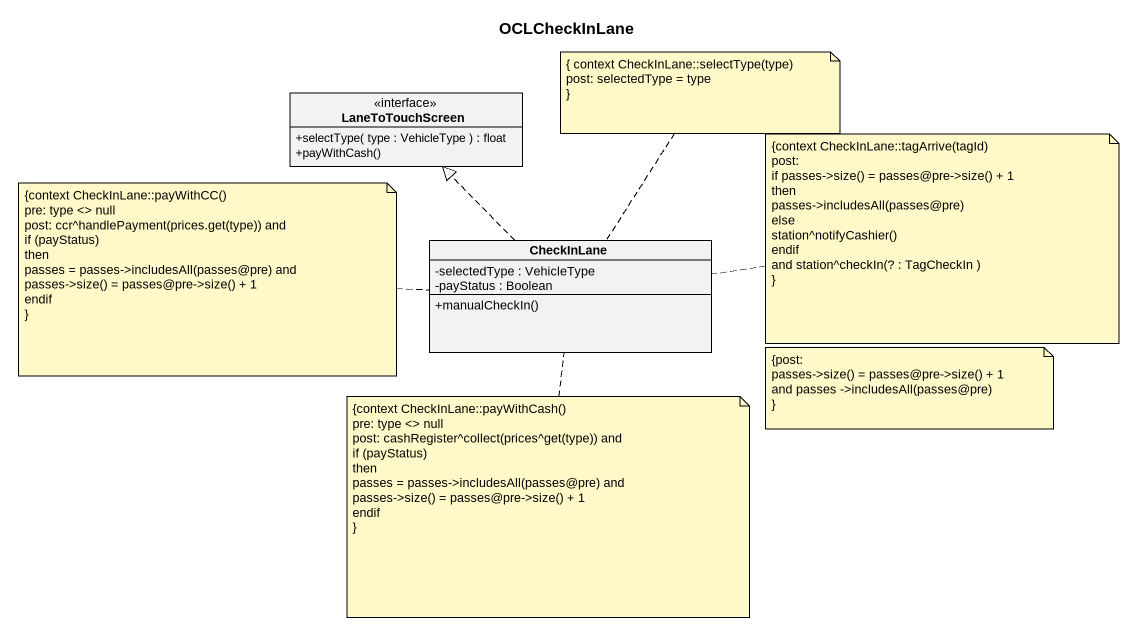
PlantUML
@startuml
title OCLCheckInLane
hide circle
hide empty members
skinparam classAttributeIconSize 0
interface LaneToTouchScreen {
  +selectType( type : VehicleType ) : float
  +payWithCash()
}
class CheckInLane {
  -selectedType : VehicleType
  -payStatus : Boolean
  +manualCheckIn()
}
CheckInLane .up.|> LaneToTouchScreen
note top of CheckInLane
  { context CheckInLane::selectType(type)
  post: selectedType = type
  ~}
end note
note right of CheckInLane
  {context CheckInLane::tagArrive(tagId)
  post:
  if passes->size() = passes@pre->size() + 1
  then
  passes->includesAll(passes@pre)
  else
  station^notifyCashier()
  endif
  and station^checkIn(? : TagCheckIn )
  ~}
end note
note left of CheckInLane
  {context CheckInLane::payWithCC()
  pre: type <> null
  post: ccr^handlePayment(prices.get(type)) and
  if (payStatus)
  then
  passes = passes->includesAll(passes@pre) and
  passes->size() = passes@pre->size() + 1
  endif
  ~}
end note
note as N4
  {post:
  passes->size() = passes@pre->size() + 1
  and passes ->includesAll(passes@pre)
  ~}
end note
note bottom of CheckInLane
  {context CheckInLane::payWithCash()
  pre: type <> null
  post: cashRegister^collect(prices^get(type)) and
  if (payStatus)
  then
  passes = passes->includesAll(passes@pre) and
  passes->size() = passes@pre->size() + 1
  endif
  ~}
end note
@enduml
